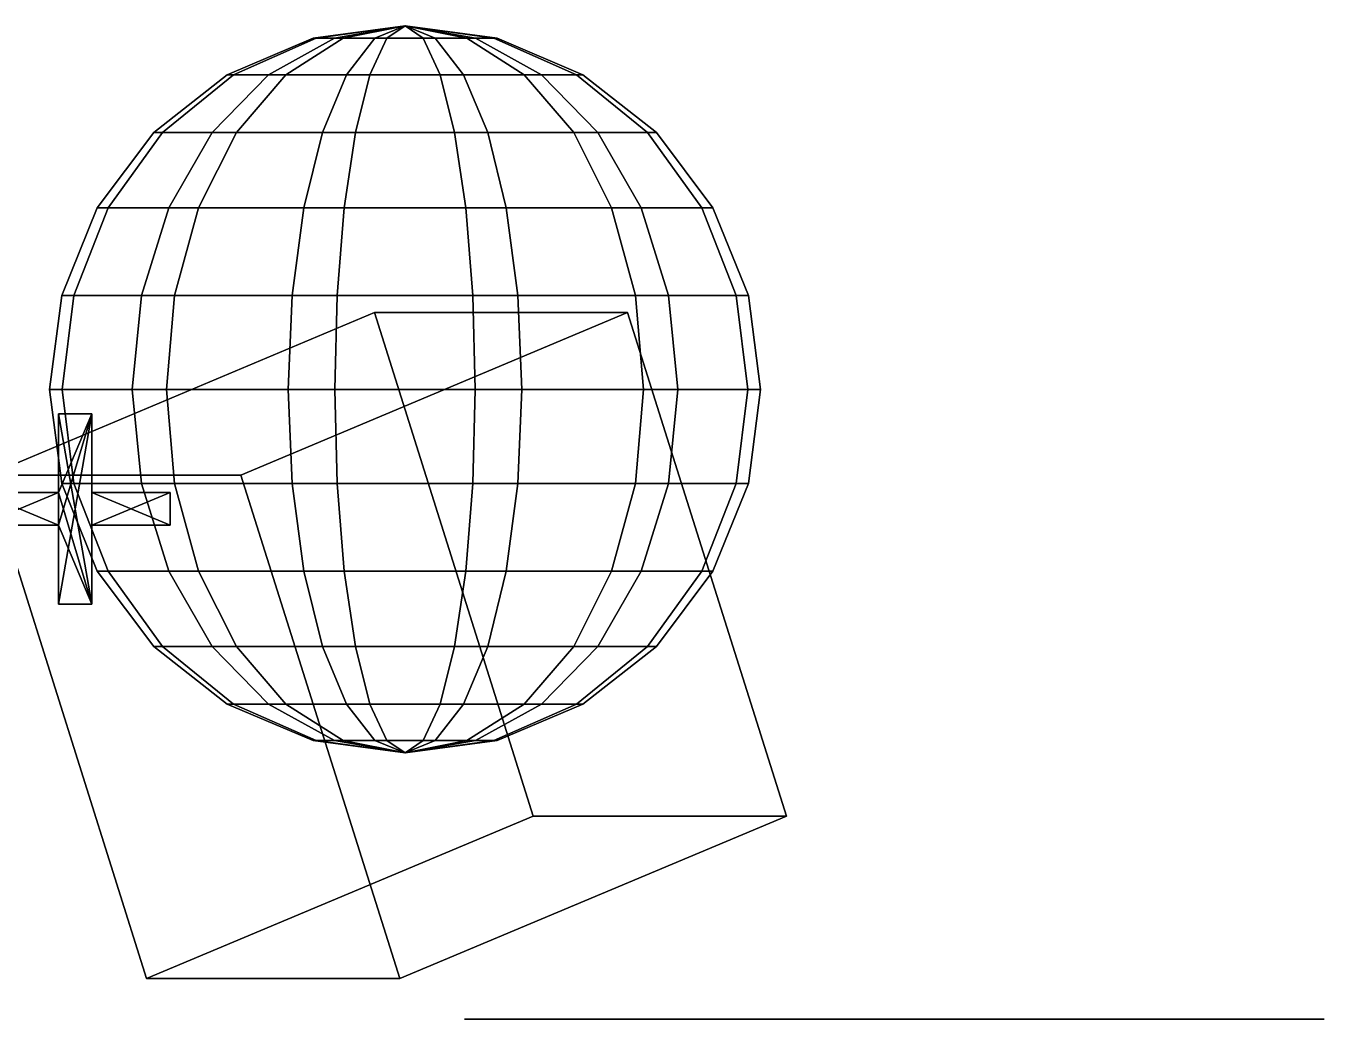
# Model space of a CAD drawing. Header units: metres. Extents: x -1.98 to 4.44, y -0.01 to 2.53.
# Drawn here: x 1.133 to 4.439, y 0 to 2.53 of the extents above; entities that cross this region are included whole.
import ezdxf

# ---------------------------------------------------------------- set-up
doc = ezdxf.new("R2010")
doc.units = ezdxf.units.M

msp = doc.modelspace()

# ---------------------------------------------------------------- linework, layer by layer
at = {"layer": '+'}
for points in [[(1.2159, 1.3417, 0.4981), (1.3009, 1.0568, 0.4981), (1.2159, 1.5417, 0.4981)], [(1.2159, 1.5417, 0.4981), (1.3009, 1.0568, 0.4981), (1.3009, 1.5417, 0.4981)], [(1.3009, 1.5417, 0.2264), (1.2159, 1.3417, 0.2264), (1.2159, 1.5417, 0.2264)], [(1.2159, 1.3417, 0.2264), (1.3009, 1.5417, 0.2264), (1.2159, 1.2577, 0.2264)], [(1.2159, 1.2577, 0.2264), (1.3009, 1.5417, 0.2264), (1.2159, 1.0568, 0.2264)], [(1.2159, 1.0568, 0.2264), (1.3009, 1.5417, 0.2264), (1.3009, 1.0568, 0.2264)], [(1.2159, 1.5417, 0.4981), (1.3009, 1.5417, 0.2264), (1.2159, 1.5417, 0.2264)], [(1.3009, 1.5417, 0.2264), (1.2159, 1.5417, 0.4981), (1.3009, 1.5417, 0.4981)], [(1.2159, 1.5417, 0.4981), (1.2159, 1.3417, 0.2264), (1.2159, 1.3417, 0.4981)], [(1.2159, 1.3417, 0.2264), (1.2159, 1.5417, 0.4981), (1.2159, 1.5417, 0.2264)], [(1.3009, 1.5417, 0.4981), (1.3009, 1.0568, 0.4981), (1.3009, 1.2577, 0.4981)], [(1.3009, 1.5417, 0.4981), (1.3009, 1.2577, 0.4981), (1.3009, 1.3417, 0.4981)], [(1.3009, 1.0568, 0.2264), (1.3009, 1.5417, 0.2264), (1.3009, 1.3417, 0.2264)], [(1.3009, 1.5417, 0.2264), (1.3009, 1.3417, 0.4981), (1.3009, 1.3417, 0.2264)], [(1.3009, 1.3417, 0.4981), (1.3009, 1.5417, 0.2264), (1.3009, 1.5417, 0.4981)], [(1.2159, 1.2577, 0.4981), (1.0169, 1.3417, 0.4981), (1.0169, 1.2577, 0.4981)], [(1.0169, 1.3417, 0.4981), (1.2159, 1.2577, 0.4981), (1.2159, 1.3417, 0.4981)], [(1.2159, 1.3417, 0.2264), (1.0169, 1.2577, 0.2264), (1.0169, 1.3417, 0.2264)], [(1.0169, 1.2577, 0.2264), (1.2159, 1.3417, 0.2264), (1.2159, 1.2577, 0.2264)], [(1.0169, 1.3417, 0.4981), (1.2159, 1.3417, 0.2264), (1.0169, 1.3417, 0.2264)], [(1.2159, 1.3417, 0.2264), (1.0169, 1.3417, 0.4981), (1.2159, 1.3417, 0.4981)], [(1.2159, 1.2577, 0.4981), (1.3009, 1.0568, 0.4981), (1.2159, 1.3417, 0.4981)], [(1.5009, 1.2577, 0.4981), (1.3009, 1.3417, 0.4981), (1.3009, 1.2577, 0.4981)], [(1.3009, 1.3417, 0.4981), (1.5009, 1.2577, 0.4981), (1.5009, 1.3417, 0.4981)], [(1.5009, 1.3417, 0.2264), (1.3009, 1.2577, 0.2264), (1.3009, 1.3417, 0.2264)], [(1.3009, 1.2577, 0.2264), (1.5009, 1.3417, 0.2264), (1.5009, 1.2577, 0.2264)], [(1.3009, 1.0568, 0.2264), (1.3009, 1.3417, 0.2264), (1.3009, 1.2577, 0.2264)], [(1.3009, 1.3417, 0.4981), (1.5009, 1.3417, 0.2264), (1.3009, 1.3417, 0.2264)], [(1.5009, 1.3417, 0.2264), (1.3009, 1.3417, 0.4981), (1.5009, 1.3417, 0.4981)], [(1.5009, 1.3417, 0.2264), (1.5009, 1.2577, 0.4981), (1.5009, 1.2577, 0.2264)], [(1.5009, 1.2577, 0.4981), (1.5009, 1.3417, 0.2264), (1.5009, 1.3417, 0.4981)], [(1.2159, 1.2577, 0.4981), (1.0169, 1.2577, 0.2264), (1.2159, 1.2577, 0.2264)], [(1.0169, 1.2577, 0.2264), (1.2159, 1.2577, 0.4981), (1.0169, 1.2577, 0.4981)], [(1.3009, 1.0568, 0.4981), (1.2159, 1.2577, 0.4981), (1.2159, 1.0568, 0.4981)], [(1.2159, 1.2577, 0.4981), (1.2159, 1.0568, 0.2264), (1.2159, 1.0568, 0.4981)], [(1.2159, 1.0568, 0.2264), (1.2159, 1.2577, 0.4981), (1.2159, 1.2577, 0.2264)], [(1.5009, 1.2577, 0.4981), (1.3009, 1.2577, 0.2264), (1.5009, 1.2577, 0.2264)], [(1.3009, 1.2577, 0.2264), (1.5009, 1.2577, 0.4981), (1.3009, 1.2577, 0.4981)], [(1.3009, 1.2577, 0.2264), (1.3009, 1.0568, 0.4981), (1.3009, 1.0568, 0.2264)], [(1.3009, 1.0568, 0.4981), (1.3009, 1.2577, 0.2264), (1.3009, 1.2577, 0.4981)], [(1.3009, 1.0568, 0.4981), (1.2159, 1.0568, 0.2264), (1.3009, 1.0568, 0.2264)], [(1.2159, 1.0568, 0.2264), (1.3009, 1.0568, 0.4981), (1.2159, 1.0568, 0.4981)]]:
    msp.add_3dface(points, dxfattribs=at)
at = {"layer": 'box'}
for points in [[(2.4249, 0.517, 2.4723), (2.0206, 1.7997, 2.2389), (1.0359, 1.3859, 1.6703), (1.4402, 0.1032, 1.9038)], [(1.6809, 1.3859, 0.5532), (1.0359, 1.3859, 1.6703), (2.0206, 1.7997, 2.2389), (2.6656, 1.7997, 1.1217)], [(2.0852, 0.1032, 0.7866), (1.6809, 1.3859, 0.5532), (2.6656, 1.7997, 1.1217), (3.0699, 0.517, 1.3551)], [(2.0206, 1.7997, 2.2389), (2.4249, 0.517, 2.4723), (3.0699, 0.517, 1.3551), (2.6656, 1.7997, 1.1217)], [(1.4402, 0.1032, 1.9038), (1.0359, 1.3859, 1.6703), (1.6809, 1.3859, 0.5532), (2.0852, 0.1032, 0.7866)], [(1.4402, 0.1032, 1.9038), (2.0852, 0.1032, 0.7866), (3.0699, 0.517, 1.3551), (2.4249, 0.517, 2.4723)]]:
    msp.add_3dface(points, dxfattribs=at)
at = {"layer": 'disk'}
for points in [[(2.3971, 0, -0.5255), (2.2505, 0, -0.6991), (3.3449, 0, -0.6991)], [(2.2505, 0, -0.6991), (2.3971, 0, -0.8727), (3.3449, 0, -0.6991)], [(2.7977, 0, -0.3985), (2.3971, 0, -0.5255), (3.3449, 0, -0.6991)], [(2.3971, 0, -0.8727), (2.7977, 0, -0.9998), (3.3449, 0, -0.6991)], [(3.3449, 0, -0.3519), (2.7977, 0, -0.3985), (3.3449, 0, -0.6991)], [(2.7977, 0, -0.9998), (3.3449, 0, -1.0463), (3.3449, 0, -0.6991)], [(4.4393, 0, -0.6991), (4.2927, 0, -0.5255), (3.3449, 0, -0.6991)], [(4.2927, 0, -0.5255), (3.8921, 0, -0.3985), (3.3449, 0, -0.6991)], [(3.8921, 0, -0.3985), (3.3449, 0, -0.3519), (3.3449, 0, -0.6991)], [(3.3449, 0, -1.0463), (3.8921, 0, -0.9998), (3.3449, 0, -0.6991)], [(3.8921, 0, -0.9998), (4.2927, 0, -0.8727), (3.3449, 0, -0.6991)], [(4.2927, 0, -0.8727), (4.4393, 0, -0.6991), (3.3449, 0, -0.6991)]]:
    msp.add_3dface(points, dxfattribs=at)
at = {"layer": 'sphere'}
for points in [[(2.0987, 2.5298, -1.2576), (1.8644, 2.4983, -1.2945), (1.8726, 2.4983, -1.1707)], [(2.0987, 2.5298, -1.2576), (1.9189, 2.4983, -1.4084), (1.8644, 2.4983, -1.2945)], [(2.0987, 2.5298, -1.2576), (1.8726, 2.4983, -1.1707), (1.9415, 2.4983, -1.0702)], [(2.0987, 2.5298, -1.2576), (2.0216, 2.4983, -1.4819), (1.9189, 2.4983, -1.4084)], [(2.0987, 2.5298, -1.2576), (1.9415, 2.4983, -1.0702), (2.0524, 2.4983, -1.0199)], [(2.0987, 2.5298, -1.2576), (2.145, 2.4983, -1.4953), (2.0216, 2.4983, -1.4819)], [(2.0987, 2.5298, -1.2576), (2.0524, 2.4983, -1.0199), (2.1758, 2.4983, -1.0332)], [(2.0987, 2.5298, -1.2576), (2.2559, 2.4983, -1.4449), (2.145, 2.4983, -1.4953)], [(2.0987, 2.5298, -1.2576), (2.3247, 2.4983, -1.3444), (2.2559, 2.4983, -1.4449)], [(2.0987, 2.5298, -1.2576), (2.333, 2.4983, -1.2206), (2.3247, 2.4983, -1.3444)], [(2.0987, 2.5298, -1.2576), (2.2785, 2.4983, -1.1067), (2.333, 2.4983, -1.2206)], [(2.0987, 2.5298, -1.2576), (2.1758, 2.4983, -1.0332), (2.2785, 2.4983, -1.1067)], [(1.662, 2.4057, -1.0898), (1.8726, 2.4983, -1.1707), (1.8644, 2.4983, -1.2945), (1.646, 2.4057, -1.329)], [(1.646, 2.4057, -1.329), (1.8644, 2.4983, -1.2945), (1.9189, 2.4983, -1.4084), (1.7514, 2.4057, -1.549)], [(1.7949, 2.4057, -0.8956), (1.9415, 2.4983, -1.0702), (1.8726, 2.4983, -1.1707), (1.662, 2.4057, -1.0898)], [(1.7514, 2.4057, -1.549), (1.9189, 2.4983, -1.4084), (2.0216, 2.4983, -1.4819), (1.9498, 2.4057, -1.6909)], [(2.0093, 2.4057, -0.7984), (2.0524, 2.4983, -1.0199), (1.9415, 2.4983, -1.0702), (1.7949, 2.4057, -0.8956)], [(1.9498, 2.4057, -1.6909), (2.0216, 2.4983, -1.4819), (2.145, 2.4983, -1.4953), (2.1881, 2.4057, -1.7168)], [(2.2476, 2.4057, -0.8242), (2.1758, 2.4983, -1.0332), (2.0524, 2.4983, -1.0199), (2.0093, 2.4057, -0.7984)], [(2.1881, 2.4057, -1.7168), (2.145, 2.4983, -1.4953), (2.2559, 2.4983, -1.4449), (2.4024, 2.4057, -1.6196)], [(2.446, 2.4057, -0.9661), (2.2785, 2.4983, -1.1067), (2.1758, 2.4983, -1.0332), (2.2476, 2.4057, -0.8242)], [(2.4024, 2.4057, -1.6196), (2.2559, 2.4983, -1.4449), (2.3247, 2.4983, -1.3444), (2.5354, 2.4057, -1.4253)], [(2.5513, 2.4057, -1.1862), (2.333, 2.4983, -1.2206), (2.2785, 2.4983, -1.1067), (2.446, 2.4057, -0.9661)], [(2.5354, 2.4057, -1.4253), (2.3247, 2.4983, -1.3444), (2.333, 2.4983, -1.2206), (2.5513, 2.4057, -1.1862)], [(1.4811, 2.2586, -1.0203), (1.662, 2.4057, -1.0898), (1.646, 2.4057, -1.329), (1.4586, 2.2586, -1.3585)], [(1.4586, 2.2586, -1.3585), (1.646, 2.4057, -1.329), (1.7514, 2.4057, -1.549), (1.6075, 2.2586, -1.6697)], [(1.6691, 2.2586, -0.7457), (1.7949, 2.4057, -0.8956), (1.662, 2.4057, -1.0898), (1.4811, 2.2586, -1.0203)], [(1.6075, 2.2586, -1.6697), (1.7514, 2.4057, -1.549), (1.9498, 2.4057, -1.6909), (1.8881, 2.2586, -1.8704)], [(1.9723, 2.2586, -0.6082), (2.0093, 2.4057, -0.7984), (1.7949, 2.4057, -0.8956), (1.6691, 2.2586, -0.7457)], [(1.8881, 2.2586, -1.8704), (1.9498, 2.4057, -1.6909), (2.1881, 2.4057, -1.7168), (2.2251, 2.2586, -1.907)], [(2.3093, 2.2586, -0.6447), (2.2476, 2.4057, -0.8242), (2.0093, 2.4057, -0.7984), (1.9723, 2.2586, -0.6082)], [(2.2251, 2.2586, -1.907), (2.1881, 2.4057, -1.7168), (2.4024, 2.4057, -1.6196), (2.5282, 2.2586, -1.7695)], [(2.5898, 2.2586, -0.8454), (2.446, 2.4057, -0.9661), (2.2476, 2.4057, -0.8242), (2.3093, 2.2586, -0.6447)], [(2.5282, 2.2586, -1.7695), (2.4024, 2.4057, -1.6196), (2.5354, 2.4057, -1.4253), (2.7163, 2.2586, -1.4948)], [(2.7388, 2.2586, -1.1566), (2.5513, 2.4057, -1.1862), (2.446, 2.4057, -0.9661), (2.5898, 2.2586, -0.8454)], [(2.7163, 2.2586, -1.4948), (2.5354, 2.4057, -1.4253), (2.5513, 2.4057, -1.1862), (2.7388, 2.2586, -1.1566)], [(1.3423, 2.0669, -0.967), (1.4811, 2.2586, -1.0203), (1.4586, 2.2586, -1.3585), (1.3147, 2.0669, -1.3812)], [(1.3147, 2.0669, -1.3812), (1.4586, 2.2586, -1.3585), (1.6075, 2.2586, -1.6697), (1.4971, 2.0669, -1.7623)], [(1.5726, 2.0669, -0.6306), (1.6691, 2.2586, -0.7457), (1.4811, 2.2586, -1.0203), (1.3423, 2.0669, -0.967)], [(1.4971, 2.0669, -1.7623), (1.6075, 2.2586, -1.6697), (1.8881, 2.2586, -1.8704), (1.8408, 2.0669, -2.0082)], [(1.9439, 2.0669, -0.4622), (1.9723, 2.2586, -0.6082), (1.6691, 2.2586, -0.7457), (1.5726, 2.0669, -0.6306)], [(1.8408, 2.0669, -2.0082), (1.8881, 2.2586, -1.8704), (2.2251, 2.2586, -1.907), (2.2535, 2.0669, -2.0529)], [(2.3566, 2.0669, -0.507), (2.3093, 2.2586, -0.6447), (1.9723, 2.2586, -0.6082), (1.9439, 2.0669, -0.4622)], [(2.2535, 2.0669, -2.0529), (2.2251, 2.2586, -1.907), (2.5282, 2.2586, -1.7695), (2.6248, 2.0669, -1.8845)], [(2.7002, 2.0669, -0.7528), (2.5898, 2.2586, -0.8454), (2.3093, 2.2586, -0.6447), (2.3566, 2.0669, -0.507)], [(2.6248, 2.0669, -1.8845), (2.5282, 2.2586, -1.7695), (2.7163, 2.2586, -1.4948), (2.855, 2.0669, -1.5482)], [(2.8827, 2.0669, -1.1339), (2.7388, 2.2586, -1.1566), (2.5898, 2.2586, -0.8454), (2.7002, 2.0669, -0.7528)], [(2.855, 2.0669, -1.5482), (2.7163, 2.2586, -1.4948), (2.7388, 2.2586, -1.1566), (2.8827, 2.0669, -1.1339)], [(1.255, 1.8435, -0.9335), (1.3423, 2.0669, -0.967), (1.3147, 2.0669, -1.3812), (1.2243, 1.8435, -1.3955)], [(1.2243, 1.8435, -1.3955), (1.3147, 2.0669, -1.3812), (1.4971, 2.0669, -1.7623), (1.4277, 1.8435, -1.8205)], [(1.5119, 1.8435, -0.5583), (1.5726, 2.0669, -0.6306), (1.3423, 2.0669, -0.967), (1.255, 1.8435, -0.9335)], [(1.4277, 1.8435, -1.8205), (1.4971, 2.0669, -1.7623), (1.8408, 2.0669, -2.0082), (1.811, 1.8435, -2.0948)], [(1.926, 1.8435, -0.3705), (1.9439, 2.0669, -0.4622), (1.5726, 2.0669, -0.6306), (1.5119, 1.8435, -0.5583)], [(1.811, 1.8435, -2.0948), (1.8408, 2.0669, -2.0082), (2.2535, 2.0669, -2.0529), (2.2714, 1.8435, -2.1447)], [(2.3863, 1.8435, -0.4204), (2.3566, 2.0669, -0.507), (1.9439, 2.0669, -0.4622), (1.926, 1.8435, -0.3705)], [(2.2714, 1.8435, -2.1447), (2.2535, 2.0669, -2.0529), (2.6248, 2.0669, -1.8845), (2.6854, 1.8435, -1.9568)], [(2.7696, 1.8435, -0.6946), (2.7002, 2.0669, -0.7528), (2.3566, 2.0669, -0.507), (2.3863, 1.8435, -0.4204)], [(2.6854, 1.8435, -1.9568), (2.6248, 2.0669, -1.8845), (2.855, 2.0669, -1.5482), (2.9423, 1.8435, -1.5817)], [(2.9731, 1.8435, -1.1197), (2.8827, 2.0669, -1.1339), (2.7002, 2.0669, -0.7528), (2.7696, 1.8435, -0.6946)], [(2.9423, 1.8435, -1.5817), (2.855, 2.0669, -1.5482), (2.8827, 2.0669, -1.1339), (2.9731, 1.8435, -1.1197)], [(1.2253, 1.6039, -0.922), (1.255, 1.8435, -0.9335), (1.2243, 1.8435, -1.3955), (1.1934, 1.6039, -1.4003)], [(1.1934, 1.6039, -1.4003), (1.2243, 1.8435, -1.3955), (1.4277, 1.8435, -1.8205), (1.4041, 1.6039, -1.8404)], [(1.4912, 1.6039, -0.5336), (1.5119, 1.8435, -0.5583), (1.255, 1.8435, -0.9335), (1.2253, 1.6039, -0.922)], [(1.4041, 1.6039, -1.8404), (1.4277, 1.8435, -1.8205), (1.811, 1.8435, -2.0948), (1.8009, 1.6039, -2.1243)], [(1.9199, 1.6039, -0.3392), (1.926, 1.8435, -0.3705), (1.5119, 1.8435, -0.5583), (1.4912, 1.6039, -0.5336)], [(1.8009, 1.6039, -2.1243), (1.811, 1.8435, -2.0948), (2.2714, 1.8435, -2.1447), (2.2775, 1.6039, -2.1759)], [(2.3965, 1.6039, -0.3908), (2.3863, 1.8435, -0.4204), (1.926, 1.8435, -0.3705), (1.9199, 1.6039, -0.3392)], [(2.2775, 1.6039, -2.1759), (2.2714, 1.8435, -2.1447), (2.6854, 1.8435, -1.9568), (2.7062, 1.6039, -1.9815)], [(2.7933, 1.6039, -0.6747), (2.7696, 1.8435, -0.6946), (2.3863, 1.8435, -0.4204), (2.3965, 1.6039, -0.3908)], [(2.7062, 1.6039, -1.9815), (2.6854, 1.8435, -1.9568), (2.9423, 1.8435, -1.5817), (2.9721, 1.6039, -1.5931)], [(3.004, 1.6039, -1.1148), (2.9731, 1.8435, -1.1197), (2.7696, 1.8435, -0.6946), (2.7933, 1.6039, -0.6747)], [(2.9721, 1.6039, -1.5931), (2.9423, 1.8435, -1.5817), (2.9731, 1.8435, -1.1197), (3.004, 1.6039, -1.1148)], [(1.255, 1.3643, -0.9335), (1.2253, 1.6039, -0.922), (1.1934, 1.6039, -1.4003), (1.2243, 1.3643, -1.3955)], [(1.2243, 1.3643, -1.3955), (1.1934, 1.6039, -1.4003), (1.4041, 1.6039, -1.8404), (1.4277, 1.3643, -1.8205)], [(1.5119, 1.3643, -0.5583), (1.4912, 1.6039, -0.5336), (1.2253, 1.6039, -0.922), (1.255, 1.3643, -0.9335)], [(1.4277, 1.3643, -1.8205), (1.4041, 1.6039, -1.8404), (1.8009, 1.6039, -2.1243), (1.811, 1.3643, -2.0948)], [(1.926, 1.3643, -0.3705), (1.9199, 1.6039, -0.3392), (1.4912, 1.6039, -0.5336), (1.5119, 1.3643, -0.5583)], [(1.811, 1.3643, -2.0948), (1.8009, 1.6039, -2.1243), (2.2775, 1.6039, -2.1759), (2.2714, 1.3643, -2.1447)], [(2.3863, 1.3643, -0.4204), (2.3965, 1.6039, -0.3908), (1.9199, 1.6039, -0.3392), (1.926, 1.3643, -0.3705)], [(2.2714, 1.3643, -2.1447), (2.2775, 1.6039, -2.1759), (2.7062, 1.6039, -1.9815), (2.6854, 1.3643, -1.9568)], [(2.7696, 1.3643, -0.6946), (2.7933, 1.6039, -0.6747), (2.3965, 1.6039, -0.3908), (2.3863, 1.3643, -0.4204)], [(2.6854, 1.3643, -1.9568), (2.7062, 1.6039, -1.9815), (2.9721, 1.6039, -1.5931), (2.9423, 1.3643, -1.5817)], [(2.9731, 1.3643, -1.1197), (3.004, 1.6039, -1.1148), (2.7933, 1.6039, -0.6747), (2.7696, 1.3643, -0.6946)], [(2.9423, 1.3643, -1.5817), (2.9721, 1.6039, -1.5931), (3.004, 1.6039, -1.1148), (2.9731, 1.3643, -1.1197)], [(1.3423, 1.1409, -0.967), (1.255, 1.3643, -0.9335), (1.2243, 1.3643, -1.3955), (1.3147, 1.1409, -1.3812)], [(1.3147, 1.1409, -1.3812), (1.2243, 1.3643, -1.3955), (1.4277, 1.3643, -1.8205), (1.4971, 1.1409, -1.7623)], [(1.5726, 1.1409, -0.6306), (1.5119, 1.3643, -0.5583), (1.255, 1.3643, -0.9335), (1.3423, 1.1409, -0.967)], [(1.4971, 1.1409, -1.7623), (1.4277, 1.3643, -1.8205), (1.811, 1.3643, -2.0948), (1.8408, 1.1409, -2.0082)], [(1.9439, 1.1409, -0.4622), (1.926, 1.3643, -0.3705), (1.5119, 1.3643, -0.5583), (1.5726, 1.1409, -0.6306)], [(1.8408, 1.1409, -2.0082), (1.811, 1.3643, -2.0948), (2.2714, 1.3643, -2.1447), (2.2535, 1.1409, -2.0529)], [(2.3566, 1.1409, -0.507), (2.3863, 1.3643, -0.4204), (1.926, 1.3643, -0.3705), (1.9439, 1.1409, -0.4622)], [(2.2535, 1.1409, -2.0529), (2.2714, 1.3643, -2.1447), (2.6854, 1.3643, -1.9568), (2.6248, 1.1409, -1.8845)], [(2.7002, 1.1409, -0.7528), (2.7696, 1.3643, -0.6946), (2.3863, 1.3643, -0.4204), (2.3566, 1.1409, -0.507)], [(2.6248, 1.1409, -1.8845), (2.6854, 1.3643, -1.9568), (2.9423, 1.3643, -1.5817), (2.855, 1.1409, -1.5482)], [(2.8827, 1.1409, -1.1339), (2.9731, 1.3643, -1.1197), (2.7696, 1.3643, -0.6946), (2.7002, 1.1409, -0.7528)], [(2.855, 1.1409, -1.5482), (2.9423, 1.3643, -1.5817), (2.9731, 1.3643, -1.1197), (2.8827, 1.1409, -1.1339)], [(1.4811, 0.9492, -1.0203), (1.3423, 1.1409, -0.967), (1.3147, 1.1409, -1.3812), (1.4586, 0.9492, -1.3585)], [(1.4586, 0.9492, -1.3585), (1.3147, 1.1409, -1.3812), (1.4971, 1.1409, -1.7623), (1.6075, 0.9492, -1.6697)], [(1.6691, 0.9492, -0.7457), (1.5726, 1.1409, -0.6306), (1.3423, 1.1409, -0.967), (1.4811, 0.9492, -1.0203)], [(1.6075, 0.9492, -1.6697), (1.4971, 1.1409, -1.7623), (1.8408, 1.1409, -2.0082), (1.8881, 0.9492, -1.8704)], [(1.9723, 0.9492, -0.6082), (1.9439, 1.1409, -0.4622), (1.5726, 1.1409, -0.6306), (1.6691, 0.9492, -0.7457)], [(1.8881, 0.9492, -1.8704), (1.8408, 1.1409, -2.0082), (2.2535, 1.1409, -2.0529), (2.2251, 0.9492, -1.907)], [(2.3093, 0.9492, -0.6447), (2.3566, 1.1409, -0.507), (1.9439, 1.1409, -0.4622), (1.9723, 0.9492, -0.6082)], [(2.2251, 0.9492, -1.907), (2.2535, 1.1409, -2.0529), (2.6248, 1.1409, -1.8845), (2.5282, 0.9492, -1.7695)], [(2.5898, 0.9492, -0.8454), (2.7002, 1.1409, -0.7528), (2.3566, 1.1409, -0.507), (2.3093, 0.9492, -0.6447)], [(2.5282, 0.9492, -1.7695), (2.6248, 1.1409, -1.8845), (2.855, 1.1409, -1.5482), (2.7163, 0.9492, -1.4948)], [(2.7388, 0.9492, -1.1566), (2.8827, 1.1409, -1.1339), (2.7002, 1.1409, -0.7528), (2.5898, 0.9492, -0.8454)], [(2.7163, 0.9492, -1.4948), (2.855, 1.1409, -1.5482), (2.8827, 1.1409, -1.1339), (2.7388, 0.9492, -1.1566)], [(1.662, 0.8021, -1.0898), (1.4811, 0.9492, -1.0203), (1.4586, 0.9492, -1.3585), (1.646, 0.8021, -1.329)], [(1.646, 0.8021, -1.329), (1.4586, 0.9492, -1.3585), (1.6075, 0.9492, -1.6697), (1.7514, 0.8021, -1.549)], [(1.7949, 0.8021, -0.8956), (1.6691, 0.9492, -0.7457), (1.4811, 0.9492, -1.0203), (1.662, 0.8021, -1.0898)], [(1.7514, 0.8021, -1.549), (1.6075, 0.9492, -1.6697), (1.8881, 0.9492, -1.8704), (1.9498, 0.8021, -1.6909)], [(2.0093, 0.8021, -0.7984), (1.9723, 0.9492, -0.6082), (1.6691, 0.9492, -0.7457), (1.7949, 0.8021, -0.8956)], [(1.9498, 0.8021, -1.6909), (1.8881, 0.9492, -1.8704), (2.2251, 0.9492, -1.907), (2.1881, 0.8021, -1.7168)], [(2.2476, 0.8021, -0.8242), (2.3093, 0.9492, -0.6447), (1.9723, 0.9492, -0.6082), (2.0093, 0.8021, -0.7984)], [(2.1881, 0.8021, -1.7168), (2.2251, 0.9492, -1.907), (2.5282, 0.9492, -1.7695), (2.4024, 0.8021, -1.6196)], [(2.446, 0.8021, -0.9661), (2.5898, 0.9492, -0.8454), (2.3093, 0.9492, -0.6447), (2.2476, 0.8021, -0.8242)], [(2.4024, 0.8021, -1.6196), (2.5282, 0.9492, -1.7695), (2.7163, 0.9492, -1.4948), (2.5354, 0.8021, -1.4253)], [(2.5513, 0.8021, -1.1862), (2.7388, 0.9492, -1.1566), (2.5898, 0.9492, -0.8454), (2.446, 0.8021, -0.9661)], [(2.5354, 0.8021, -1.4253), (2.7163, 0.9492, -1.4948), (2.7388, 0.9492, -1.1566), (2.5513, 0.8021, -1.1862)], [(1.8726, 0.7096, -1.1707), (1.662, 0.8021, -1.0898), (1.646, 0.8021, -1.329), (1.8644, 0.7096, -1.2945)], [(1.8644, 0.7096, -1.2945), (1.646, 0.8021, -1.329), (1.7514, 0.8021, -1.549), (1.9189, 0.7096, -1.4084)], [(1.9415, 0.7096, -1.0702), (1.7949, 0.8021, -0.8956), (1.662, 0.8021, -1.0898), (1.8726, 0.7096, -1.1707)], [(1.9189, 0.7096, -1.4084), (1.7514, 0.8021, -1.549), (1.9498, 0.8021, -1.6909), (2.0216, 0.7096, -1.4819)], [(2.0524, 0.7096, -1.0199), (2.0093, 0.8021, -0.7984), (1.7949, 0.8021, -0.8956), (1.9415, 0.7096, -1.0702)], [(2.0216, 0.7096, -1.4819), (1.9498, 0.8021, -1.6909), (2.1881, 0.8021, -1.7168), (2.145, 0.7096, -1.4953)], [(2.1758, 0.7096, -1.0332), (2.2476, 0.8021, -0.8242), (2.0093, 0.8021, -0.7984), (2.0524, 0.7096, -1.0199)], [(2.145, 0.7096, -1.4953), (2.1881, 0.8021, -1.7168), (2.4024, 0.8021, -1.6196), (2.2559, 0.7096, -1.4449)], [(2.2785, 0.7096, -1.1067), (2.446, 0.8021, -0.9661), (2.2476, 0.8021, -0.8242), (2.1758, 0.7096, -1.0332)], [(2.2559, 0.7096, -1.4449), (2.4024, 0.8021, -1.6196), (2.5354, 0.8021, -1.4253), (2.3247, 0.7096, -1.3444)], [(2.333, 0.7096, -1.2206), (2.5513, 0.8021, -1.1862), (2.446, 0.8021, -0.9661), (2.2785, 0.7096, -1.1067)], [(2.3247, 0.7096, -1.3444), (2.5354, 0.8021, -1.4253), (2.5513, 0.8021, -1.1862), (2.333, 0.7096, -1.2206)], [(2.0987, 0.678, -1.2576), (1.8726, 0.7096, -1.1707), (1.8644, 0.7096, -1.2945)], [(2.0987, 0.678, -1.2576), (1.8644, 0.7096, -1.2945), (1.9189, 0.7096, -1.4084)], [(2.0987, 0.678, -1.2576), (1.9415, 0.7096, -1.0702), (1.8726, 0.7096, -1.1707)], [(2.0987, 0.678, -1.2576), (1.9189, 0.7096, -1.4084), (2.0216, 0.7096, -1.4819)], [(2.0987, 0.678, -1.2576), (2.0524, 0.7096, -1.0199), (1.9415, 0.7096, -1.0702)], [(2.0987, 0.678, -1.2576), (2.0216, 0.7096, -1.4819), (2.145, 0.7096, -1.4953)], [(2.0987, 0.678, -1.2576), (2.1758, 0.7096, -1.0332), (2.0524, 0.7096, -1.0199)], [(2.0987, 0.678, -1.2576), (2.145, 0.7096, -1.4953), (2.2559, 0.7096, -1.4449)], [(2.0987, 0.678, -1.2576), (2.2559, 0.7096, -1.4449), (2.3247, 0.7096, -1.3444)], [(2.0987, 0.678, -1.2576), (2.3247, 0.7096, -1.3444), (2.333, 0.7096, -1.2206)], [(2.0987, 0.678, -1.2576), (2.333, 0.7096, -1.2206), (2.2785, 0.7096, -1.1067)], [(2.0987, 0.678, -1.2576), (2.2785, 0.7096, -1.1067), (2.1758, 0.7096, -1.0332)]]:
    msp.add_3dface(points, dxfattribs=at)

doc.saveas('drawing.dxf')
